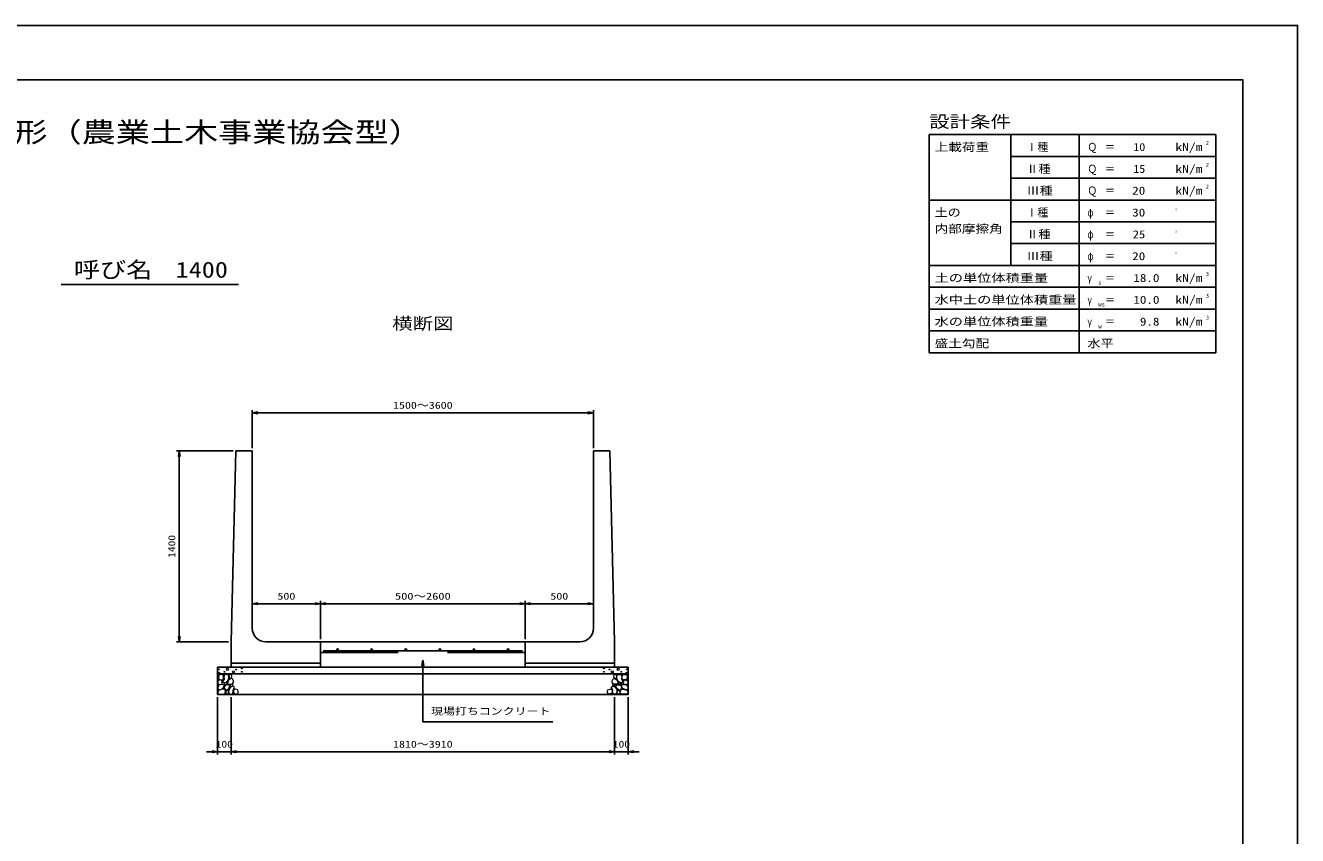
# Model space of a CAD drawing. Units: millimetres at full size. Extents: x 0 to 16820, y 0 to 11880.
# Drawn here: x 7498 to 16820, y 5940 to 11880 of the extents above; entities that cross this region are included whole.
import ezdxf
from ezdxf.enums import TextEntityAlignment as Align

# ---------------------------------------------------------------- set-up
doc = ezdxf.new("R2010")
doc.units = ezdxf.units.MM
for name, color, linetype, lineweight in [('0_2', 7, 'Continuous', 25), ('D-DCR-HCHn', 4, 'Continuous', 9), ('D-STR-STRn', 1, 'Continuous', 25), ('D-STR-TXT', 7, 'Continuous', 25), ('D-TTL', 2, 'Continuous', 25), ('D-TTL-FRAM', 2, 'Continuous', 25), ('D-TTL-LINE', 7, 'Continuous', 25), ('D-TTL-TXT', 7, 'Continuous', 25)]:
    doc.layers.add(name, color=color, linetype=linetype, lineweight=lineweight)
doc.styles.add('ＭＳ ゴシック', font='')
doc.styles.get('ＭＳ ゴシック').set_extended_font_data('MS Gothic')

# ---------------------------------------------------------------- blocks, each defined once
blk = doc.blocks.new('open_arrow')
at = {"color": 0, "linetype": 'Continuous', "lineweight": -2}
blk.add_lwpolyline([(7.5, 1.25), (0, 0), (7.5, -1.25)], dxfattribs=at)

msp = doc.modelspace()

# ---------------------------------------------------------------- linework, layer by layer
at = {"layer": '0_2'}
for p, q in [((9160, 8780), (9160, 9060)), ((11660, 8780), (11660, 9060)), ((9160, 9040), (11660, 9040)), ((9020, 8760), (8605, 8760)), ((8625, 8760), (8625, 7360)), ((9160, 7480), (9160, 7660)), ((9660, 7380), (9660, 7660)), ((9660, 7380), (9660, 7660)), ((11160, 7380), (11160, 7660)), ((11160, 7380), (11160, 7660)), ((11660, 7480), (11660, 7660)), ((9160, 7640), (9660, 7640)), ((9660, 7640), (11160, 7640)), ((11160, 7640), (11660, 7640)), ((8985, 7360), (8605, 7360)), ((9660, 7282.5), (10230, 7282.5)), ((9680, 7295.5), (11140, 7295.5)), ((11160, 7282.5), (10590, 7282.5)), ((8905, 6955), (8905, 6535)), ((9005, 6955), (9005, 6535)), ((9005, 6955), (9005, 6535)), ((11815, 6955), (11815, 6535)), ((11815, 6955), (11815, 6535)), ((11915, 6955), (11915, 6535)), ((8825, 6555), (9085, 6555)), ((9005, 6555), (11815, 6555)), ((11735, 6555), (11995, 6555))]:
    msp.add_line(p, q, dxfattribs=at)
for centre in [(9785, 7302), (10035, 7302), (10285, 7302), (10535, 7302), (10785, 7302), (11035, 7302)]:
    msp.add_circle(centre, 6.5, dxfattribs=at)
at = {"layer": 'D-DCR-HCHn'}
for points in [[(8943.399, 7118.696), (8927.796, 7122.163), (8913.928, 7115.228), (8912.194, 7099.626), (8915.661, 7087.491), (8932.997, 7082.29), (8945.132, 7082.29), (8950.333, 7090.958), (8950.333, 7110.028)], [(8957.267, 7120.429), (8952.067, 7104.827), (8953.8, 7087.491), (8941.665, 7068.421), (8957.267, 7059.753), (8974.603, 7068.421), (8985.005, 7082.29), (8988.472, 7104.827), (8985.005, 7116.962), (8974.603, 7122.163)], [(8986.739, 7078.823), (8978.071, 7058.02), (8985.005, 7049.352), (9005.808, 7049.352), (9014.476, 7052.819), (9023.144, 7064.954), (9023.144, 7075.356), (9014.476, 7089.224), (9004.074, 7090.958)], [(8990.206, 7116.962), (8990.206, 7096.159), (8998.874, 7090.958), (9007.542, 7096.159), (9009.275, 7108.294), (9007.542, 7118.696), (8995.407, 7122.163)], [(11833.261, 7078.823), (11841.929, 7058.02), (11834.995, 7049.352), (11814.192, 7049.352), (11805.524, 7052.819), (11796.856, 7064.954), (11796.856, 7075.356), (11805.524, 7089.224), (11815.926, 7090.958)], [(11829.794, 7116.962), (11829.794, 7096.159), (11821.126, 7090.958), (11812.458, 7096.159), (11810.725, 7108.294), (11812.458, 7118.696), (11824.593, 7122.163)], [(11862.733, 7120.429), (11867.933, 7104.827), (11866.2, 7087.491), (11878.335, 7068.421), (11862.733, 7059.753), (11845.397, 7068.421), (11834.995, 7082.29), (11831.528, 7104.827), (11834.995, 7116.962), (11845.397, 7122.163)], [(11876.601, 7118.696), (11892.204, 7122.163), (11906.072, 7115.228), (11907.806, 7099.626), (11904.339, 7087.491), (11887.003, 7082.29), (11874.868, 7082.29), (11869.667, 7090.958), (11869.667, 7110.028)], [(8910.46, 7075.356), (8905.26, 7059.753), (8912.194, 7049.352), (8929.53, 7047.618), (8941.366, 7052.699), (8936.464, 7064.954), (8939.932, 7071.889), (8932.997, 7078.823), (8922.596, 7082.29)], [(8943.366, 7017.757), (8956.208, 7037.019), (8954.603, 7041.834), (8936.946, 7046.65), (8920.894, 7045.045), (8909.658, 7035.414), (8908.052, 7024.177), (8909.658, 7012.941), (8922.499, 7009.731)], [(8949.787, 6977.627), (8961.023, 6982.443), (8964.234, 6998.494), (8957.813, 7009.731), (8946.577, 7012.941), (8932.13, 7011.336), (8916.078, 7004.915), (8908.052, 6995.284), (8908.052, 6984.048), (8912.868, 6977.627), (8932.13, 6979.232)], [(8960.735, 7059.753), (8952.067, 7052.819), (8955.534, 7047.618), (8967.669, 7047.618), (8972.87, 7049.352), (8976.337, 7056.286), (8971.136, 7061.487)], [(8988.311, 7017.757), (8996.337, 7037.019), (8989.916, 7045.045), (8970.654, 7045.045), (8962.628, 7041.834), (8954.603, 7030.598), (8954.603, 7020.967), (8962.628, 7008.125), (8972.259, 7006.52)], [(8985.101, 6982.443), (8985.101, 7001.705), (8977.075, 7006.52), (8969.049, 7001.705), (8967.444, 6990.469), (8969.049, 6980.837), (8980.285, 6977.627)], [(9015.599, 6979.232), (9020.415, 6993.679), (9018.81, 7009.731), (9030.046, 7027.388), (9015.599, 7035.414), (8999.548, 7027.388), (8989.916, 7014.546), (8986.706, 6993.679), (8989.916, 6982.443), (8999.548, 6977.627)], [(9012.389, 7035.414), (9020.415, 7041.834), (9017.204, 7046.65), (9005.968, 7046.65), (9001.153, 7045.045), (8997.942, 7038.624), (9002.758, 7033.808)], [(9028.441, 6980.837), (9042.887, 6977.627), (9055.729, 6984.048), (9057.334, 6998.494), (9054.124, 7009.731), (9038.072, 7014.546), (9026.836, 7014.546), (9022.02, 7006.52), (9022.02, 6988.863)], [(11791.559, 6980.837), (11777.113, 6977.627), (11764.271, 6984.048), (11762.666, 6998.494), (11765.876, 7009.731), (11781.928, 7014.546), (11793.164, 7014.546), (11797.98, 7006.52), (11797.98, 6988.863)], [(11804.401, 6979.232), (11799.585, 6993.679), (11801.19, 7009.731), (11789.954, 7027.388), (11804.401, 7035.414), (11820.452, 7027.388), (11830.084, 7014.546), (11833.294, 6993.679), (11830.084, 6982.443), (11820.452, 6977.627)], [(11807.611, 7035.414), (11799.585, 7041.834), (11802.796, 7046.65), (11814.032, 7046.65), (11818.847, 7045.045), (11822.058, 7038.624), (11817.242, 7033.808)], [(11831.689, 7017.757), (11823.663, 7037.019), (11830.084, 7045.045), (11849.346, 7045.045), (11857.372, 7041.834), (11865.397, 7030.598), (11865.397, 7020.967), (11857.372, 7008.125), (11847.741, 7006.52)], [(11834.899, 6982.443), (11834.899, 7001.705), (11842.925, 7006.52), (11850.951, 7001.705), (11852.556, 6990.469), (11850.951, 6980.837), (11839.715, 6977.627)], [(11859.265, 7059.753), (11867.933, 7052.819), (11864.466, 7047.618), (11852.331, 7047.618), (11847.13, 7049.352), (11843.663, 7056.286), (11848.864, 7061.487)], [(11870.213, 6977.627), (11858.977, 6982.443), (11855.766, 6998.494), (11862.187, 7009.731), (11873.423, 7012.941), (11887.87, 7011.336), (11903.922, 7004.915), (11911.948, 6995.284), (11911.948, 6984.048), (11907.132, 6977.627), (11887.87, 6979.232)], [(11876.634, 7017.757), (11863.792, 7037.019), (11865.397, 7041.834), (11883.054, 7046.65), (11899.106, 7045.045), (11910.342, 7035.414), (11911.948, 7024.177), (11910.342, 7012.941), (11897.501, 7009.731)], [(11909.54, 7075.356), (11914.74, 7059.753), (11907.806, 7049.352), (11890.47, 7047.618), (11878.634, 7052.699), (11883.536, 7064.954), (11880.068, 7071.889), (11887.003, 7078.823), (11897.404, 7082.29)]]:
    msp.add_lwpolyline(points, close=True, dxfattribs=at)
for centre, radius in [((8915.727, 7158.955), 3), ((8916.869, 7133.91), 3), ((8957.292, 7140.752), 3), ((8978.336, 7158.955), 7.5), ((9021.664, 7139.961), 7.5), ((9042.708, 7158.164), 3), ((9083.131, 7165.006), 3), ((9084.273, 7139.961), 3), ((11735.727, 7139.961), 3), ((11736.869, 7165.006), 3), ((11777.292, 7158.164), 3), ((11798.336, 7139.961), 7.5), ((11841.664, 7158.955), 7.5), ((11862.708, 7140.752), 3), ((11903.131, 7133.91), 3), ((11904.273, 7158.955), 3)]:
    msp.add_circle(centre, radius, dxfattribs=at)
at = {"layer": 'D-STR-STRn'}
for p, q in [((9040, 8760), (9005, 7360)), ((9040, 8760), (9160, 8760)), ((9160, 8760), (9160, 7460)), ((11780, 8760), (11660, 8760)), ((11660, 8760), (11660, 7460)), ((11780, 8760), (11815, 7360)), ((9005, 7205), (9005, 7360)), ((9260, 7360), (9660, 7360)), ((9660, 7360), (9660, 7175)), ((9660, 7360), (11160, 7360)), ((11160, 7360), (11160, 7175)), ((11560, 7360), (11160, 7360)), ((11815, 7205), (11815, 7360)), ((9005, 7205), (9660, 7205)), ((9005, 7205), (9005, 7175)), ((11815, 7205), (11160, 7205)), ((11815, 7205), (11815, 7175)), ((8905, 6975), (8905, 7175)), ((8905, 7175), (11915, 7175)), ((8905, 7125), (11915, 7125)), ((11915, 6975), (11915, 7175)), ((8905, 6975), (11915, 6975))]:
    msp.add_line(p, q, dxfattribs=at)
for centre, start, end in [((9260, 7460), 180, 270), ((11560, 7460), 270, 0)]:
    msp.add_arc(centre, 100, start, end, dxfattribs=at)
at = {"layer": 'D-STR-TXT'}
msp.add_lwpolyline([(10410, 7225), (10410, 6775), (10450, 6775), (11362.234, 6775)], dxfattribs=at)
at = {"layer": 'D-TTL'}
for points in [[(0, 0), (16820, 0), (16820, 11880), (0, 11880)], [(400, 400), (16420, 400), (16420, 11480), (400, 11480)]]:
    msp.add_lwpolyline(points, close=True, dxfattribs=at)
at = {"layer": 'D-TTL-FRAM'}
for p, q in [((16220, 11080), (14120, 11080)), ((14120, 11080), (14120, 9480)), ((16220, 11080), (16220, 9480)), ((16220, 9480), (14120, 9480))]:
    msp.add_line(p, q, dxfattribs=at)
at = {"layer": 'D-TTL-LINE'}
for p, q in [((14720, 11080), (14720, 10120)), ((15220, 11080), (15220, 9480)), ((16220, 10920), (14720, 10920)), ((16220, 10760), (14720, 10760)), ((16220, 10600), (14120, 10600)), ((16220, 10440), (14720, 10440)), ((16220, 10280), (14720, 10280)), ((16220, 10120), (14120, 10120)), ((16220, 9960), (14120, 9960)), ((16220, 9800), (14120, 9800)), ((16220, 9640), (14120, 9640))]:
    msp.add_line(p, q, dxfattribs=at)
at = {"layer": 'D-TTL-TXT'}
msp.add_line((7760, 9980), (9060, 9980), dxfattribs=at)

# ---------------------------------------------------------------- block references
at = {"layer": '0_2', "xscale": 5.33, "yscale": 5.33}
for p in [(9160, 9040), (9160, 7640), (9660, 7640), (11160, 7640), (9005, 6555), (9005, 6555), (11915, 6555)]:
    msp.add_blockref('open_arrow', p, dxfattribs=at)
for p, rotation in [((11660, 9040), 180), ((8625, 8760), 270), ((9660, 7640), 180), ((11160, 7640), 180), ((11660, 7640), 180), ((8625, 7360), 90), ((8905, 6555), 180), ((11815, 6555), 180), ((11815, 6555), 180)]:
    msp.add_blockref('open_arrow', p, dxfattribs=dict(at, rotation=rotation))
at = {"layer": 'D-STR-TXT', "xscale": 5.33, "yscale": 5.33, "rotation": 270}
msp.add_blockref('open_arrow', (10410, 7225), dxfattribs=at)

# ---------------------------------------------------------------- texts
at = {"layer": '0_2', "style": 'ＭＳ ゴシック'}
for s, width, p in [('1500～3600', 1.25, (10410, 9095)), ('500', 1.25, (9410, 7695)), ('500～2600', 1.3, (10410, 7695)), ('500', 1.25, (11410, 7695)), ('100', 1.2, (8955, 6610)), ('1810～3910', 1.25, (10410, 6610)), ('100', 1.2, (11865, 6610))]:
    msp.add_text(s, height=51.32, dxfattribs=dict(at, width=width)).set_placement(p, align=Align.MIDDLE_CENTER)
at = {"layer": '0_2', "style": 'ＭＳ ゴシック', "width": 1.2}
msp.add_text('1400', height=51.32, rotation=90, dxfattribs=at).set_placement((8570, 8060), align=Align.MIDDLE_CENTER)
at = {"layer": 'D-STR-TXT', "style": 'ＭＳ ゴシック', "width": 1.25}
msp.add_text('現場打ちコンクリート', height=51.32, dxfattribs=at).set_placement((10470, 6877.081), align=Align.TOP_LEFT)
at = {"layer": 'D-TTL-TXT', "style": 'ＭＳ ゴシック'}
for s, height, width, p in [('水路用Ｌ形（農業土木事業協会型）', 146.6, 1.25, (8410, 10980)), ('呼び名', 117.3, 1.2, (8140, 9995)), ('1400', 117.3, 1.2, (8790, 9995)), ('横断図', 87.98, 1.25, (10410, 9624))]:
    msp.add_text(s, height=height, dxfattribs=dict(at, width=width)).set_placement(p, align=Align.BOTTOM_CENTER)
for s, height, width, p in [('設計条件', 87.98, 1.25, (14120, 11104)), ('上載荷重', 58.65, 1.25, (14160, 10941.333)), ('Ｑ', 58.65, 0.9, (15280, 10941.333)), ('＝', 58.65, 0.95, (15408, 10941.333)), ('kN/m', 58.65, 1.25, (15924, 10941.333)), ('2', 29.33, 1.15, (16148, 10994.667)), ('Ⅱ種', 58.65, 1.1, (14833.333, 10781.333)), ('Ｑ', 58.65, 0.9, (15280, 10781.333)), ('＝', 58.65, 0.95, (15408, 10781.333)), ('kN/m', 58.65, 1.25, (15924, 10781.333)), ('2', 29.33, 1.15, (16148, 10834.667)), ('Ⅲ種', 58.65, 1.2, (14833.333, 10621.333)), ('Ｑ', 58.65, 0.9, (15280, 10621.333)), ('＝', 58.65, 0.95, (15408, 10621.333)), ('kN/m', 58.65, 1.25, (15924, 10621.333)), ('2', 29.33, 1.15, (16148, 10674.667)), ('土の', 58.65, 1.2, (14160, 10461.333)), ('φ', 58.65, 0.75, (15280, 10461.333)), ('°', 58.65, 0.3, (15924, 10461.333)), ('＝', 58.65, 0.95, (15408, 10461.333)), ('内部摩擦角', 58.65, 1.25, (14160, 10341.333)), ('Ⅱ種', 58.65, 1.1, (14833.333, 10301.333)), ('φ', 58.65, 0.75, (15280, 10301.333)), ('＝', 58.65, 0.95, (15408, 10301.333)), ('°', 58.65, 0.3, (15924, 10301.333)), ('Ⅲ種', 58.65, 1.2, (14833.333, 10141.333)), ('φ', 58.65, 0.75, (15280, 10141.333)), ('＝', 58.65, 0.95, (15408, 10141.333)), ('°', 58.65, 0.3, (15924, 10141.333)), ('3', 29.33, 1.15, (16148, 10034.667)), ('土の単位体積重量', 58.65, 1.3, (14160, 9981.333)), ('γ', 58.65, 0.75, (15280, 9981.333)), ('s', 29.33, 1.15, (15360, 9970.667)), ('＝', 58.65, 0.95, (15408, 9981.333)), ('kN/m', 58.65, 1.25, (15924, 9981.333)), ('水中土の単位体積重量', 58.65, 1.3, (14160, 9821.333)), ('γ', 58.65, 0.75, (15280, 9821.333)), ('kN/m', 58.65, 1.25, (15924, 9821.333)), ('3', 29.33, 1.15, (16148, 9874.667)), ('ws', 29.33, 1.2, (15360, 9810.667)), ('＝', 58.65, 0.95, (15408, 9821.333)), ('水の単位体積重量', 58.65, 1.3, (14160, 9661.333)), ('γ', 58.65, 0.75, (15280, 9661.333)), ('＝', 58.65, 0.95, (15408, 9661.333)), ('kN/m', 58.65, 1.25, (15924, 9661.333)), ('3', 29.33, 1.15, (16148, 9714.667)), ('w', 29.33, 1.25, (15360, 9650.667)), ('盛土勾配', 58.65, 1.25, (14160, 9501.333)), ('水平', 58.65, 1.2, (15280, 9501.333))]:
    msp.add_text(s, height=height, dxfattribs=dict(at, width=width)).set_placement(p, align=Align.BOTTOM_LEFT)
for p in [(14833.333, 10941.333), (14833.333, 10461.333)]:
    msp.add_text('Ⅰ種', height=58.65, dxfattribs=at).set_placement(p, align=Align.BOTTOM_LEFT)
for s, width, p in [('10', 1.1, (15704, 10941.333)), ('15', 1.1, (15704, 10781.333)), ('20', 1.2, (15704, 10621.333)), ('30', 1.2, (15704, 10461.333)), ('25', 1.15, (15704, 10301.333)), ('20', 1.2, (15704, 10141.333)), ('18.0', 1.2, (15808, 9981.333)), ('10.0', 1.2, (15808, 9821.333)), ('9.8', 1.2, (15808, 9661.333))]:
    msp.add_text(s, height=58.65, dxfattribs=dict(at, width=width)).set_placement(p, align=Align.BOTTOM_RIGHT)

doc.saveas('drawing.dxf')
